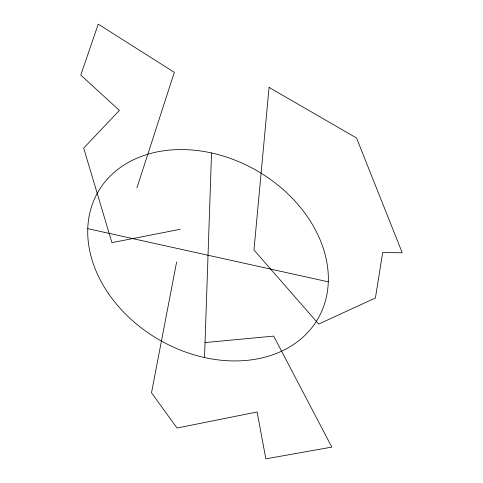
<?xml version="1.0" encoding="UTF-8"?>
<svg xmlns="http://www.w3.org/2000/svg" width="483" height="483" viewBox="0 0 483 483"><rect width="100%" height="100%" fill="white"/><g stroke="black" fill="none" stroke-linecap="round" stroke-linejoin="round"><path stroke-width="0.72" d="M204.532 357.541L211.53 152.954M176.621 261.967L151.505 392.764L177.019 428.035L257.119 411.987L265.843 458.85L331.827 447.101L273.68 336.108L204.84 342.58M136.918 187.911L174.321 72.347L98.248 24.15L80.764 75.088L119.404 110.408L83.68 148.112L111.929 242.629L180.268 229.292M87.755 228.652L328.301 281.843M269.073 87.429L253.973 250.025L318.702 324.063L375.406 297.975L382.687 252.518L402.236 252.784L356.551 138.011L269.073 87.429M108.319 293.35A126.932 97.663 29.9 0 0 316.208 321.575A126.932 97.663 29.9 0 0 199.557 150.823A126.932 97.663 29.9 0 0 108.319 293.35"/></g></svg>
